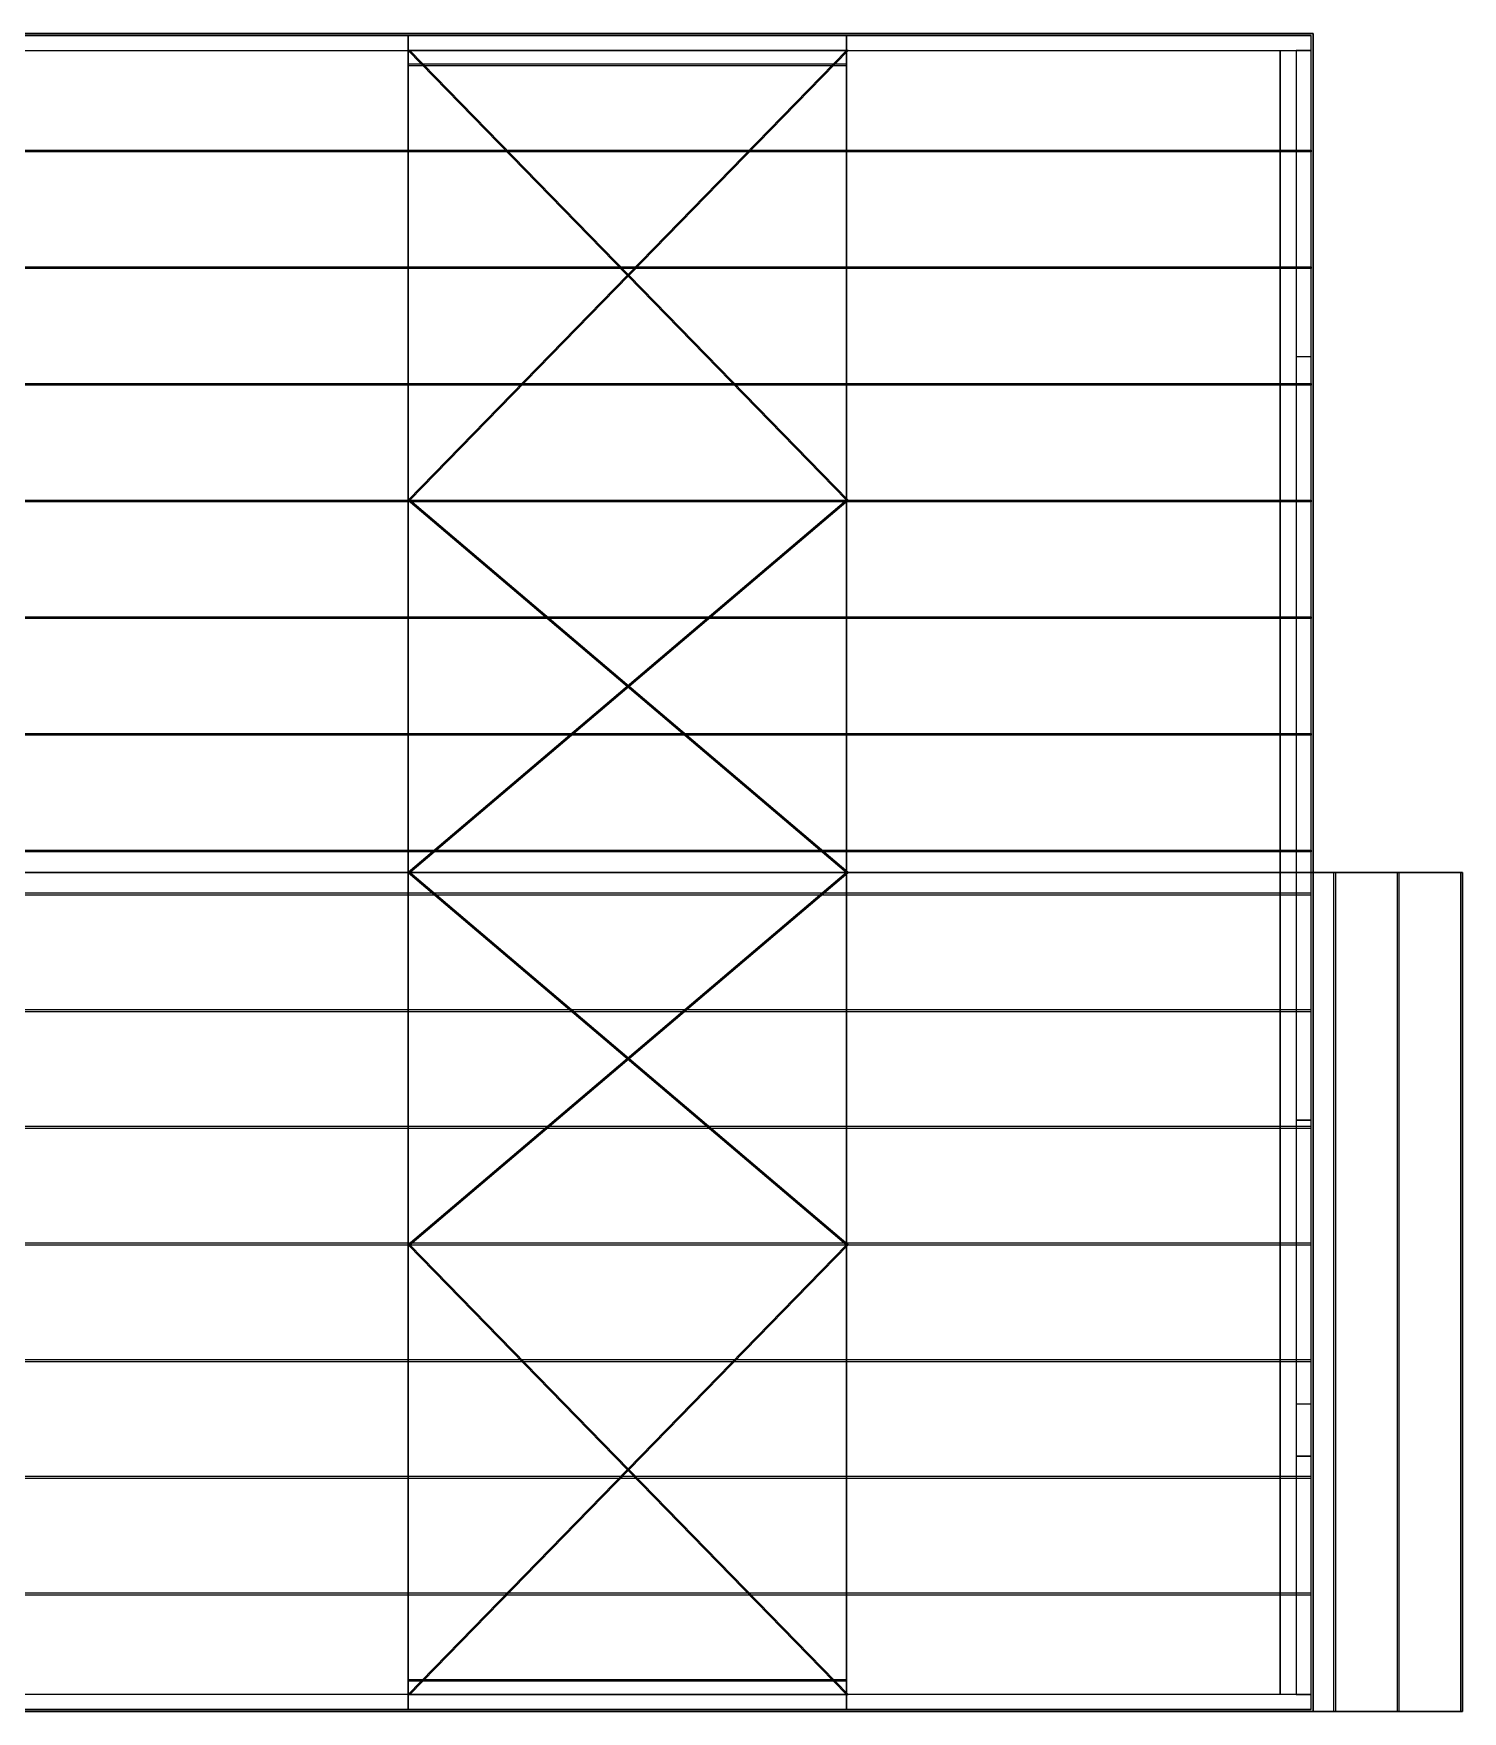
# Model space of a CAD drawing. Extents: x 0 to 38270, y 0 to 22470.
# Drawn here: x 19135 to 38270, y 0 to 22470 of the extents above; entities that cross this region are included whole.
import ezdxf

# ---------------------------------------------------------------- set-up
doc = ezdxf.new("R2010")
doc.units = 0
doc.linetypes.add('CONTIN', pattern=[0])
for name, color, linetype in [('Building_Struts', 7, 'CONTIN'), ('Default', 7, 'CONTIN'), ('Floor_surface', 3, 'CONTIN'), ('Frame_lines', 7, 'CONTIN'), ('Framed_openings', 6, 'CONTIN'), ('Roof_purlins', 4, 'CONTIN'), ('Roof_surface', 1, 'CONTIN'), ('Wall_Framing', 1, 'CONTIN'), ('Wall_girts', 5, 'CONTIN'), ('Wall_surfaces', 2, 'CONTIN'), ('Wind_bracing', 8, 'CONTIN')]:
    doc.layers.add(name, color=color, linetype=linetype)

# ---------------------------------------------------------------- blocks, each defined once
blk = doc.blocks.new('BUILD1')
at = {"layer": 'Building_Struts', "color": 4}
for points, invisible_edges in [([(1181.89, 875.787, 233.465), (950.787, 875.787, 233.465), (950.787, 883.661, 233.465)], 12), ([(1181.89, 875.787, 233.465), (950.787, 883.661, 233.465), (1181.89, 883.661, 233.465)], 5), ([(950.787, 8.858, 233.465), (1181.89, 8.858, 233.465), (1181.89, 0.984, 233.465)], 12), ([(950.787, 8.858, 233.465), (1181.89, 0.984, 233.465), (950.787, 0.984, 233.465)], 5)]:
    blk.add_3dface(points, dxfattribs=dict(at, invisible_edges=invisible_edges))
at = {"layer": 'Floor_surface', "color": 2}
for points, invisible_edges in [([(0, 0), (1427.953, 0), (1427.953, 884.646)], 12), ([(0, 0), (1427.953, 884.646), (0, 884.646)], 5)]:
    blk.add_3dface(points, dxfattribs=dict(at, invisible_edges=invisible_edges))
at = {"layer": 'Frame_lines', "color": 1}
for points, invisible_edges in [([(950.787, 859.843), (950.787, 875.591), (950.787, 875.591, 157.48)], 12), ([(950.787, 859.843), (950.787, 875.591, 157.48), (950.787, 848.031, 157.48)], 7), ([(950.787, 848.031, 157.48), (950.787, 875.591, 157.48), (950.787, 875.591, 313.78)], 13), ([(950.787, 848.031, 157.48), (950.787, 875.591, 313.78), (950.787, 848.031, 292.797)], 7), ([(950.787, 848.031, 292.797), (950.787, 875.591, 313.78), (950.787, 699.305, 331.416)], 13), ([(1181.89, 859.843), (1181.89, 875.591), (1181.89, 875.591, 157.48)], 12), ([(1181.89, 859.843), (1181.89, 875.591, 157.48), (1181.89, 848.031, 157.48)], 7), ([(1181.89, 848.031, 157.48), (1181.89, 875.591, 157.48), (1181.89, 875.591, 313.78)], 13), ([(1181.89, 848.031, 157.48), (1181.89, 875.591, 313.78), (1181.89, 848.031, 292.797)], 7), ([(1181.89, 848.031, 292.797), (1181.89, 875.591, 313.78), (1181.89, 699.305, 331.416)], 13), ([(1410.63, 859.843), (1410.63, 875.591), (1410.63, 875.591, 157.48)], 12), ([(1410.63, 859.843), (1410.63, 875.591, 157.48), (1410.63, 848.031, 157.48)], 7), ([(1410.63, 848.031, 157.48), (1410.63, 875.591, 157.48), (1410.63, 875.591, 313.78)], 13), ([(1410.63, 848.031, 157.48), (1410.63, 875.591, 313.78), (1410.63, 848.031, 300.71)], 7), ([(1410.63, 848.031, 300.71), (1410.63, 875.591, 313.78), (1410.63, 699.305, 331.416)], 13), ([(950.787, 848.031, 292.797), (950.787, 699.305, 331.416), (950.787, 698.325, 321.622)], 7), ([(1181.89, 848.031, 292.797), (1181.89, 699.305, 331.416), (1181.89, 698.325, 321.622)], 7), ([(1410.63, 848.031, 300.71), (1410.63, 699.305, 331.416), (1410.63, 698.129, 319.664)], 7), ([(950.787, 698.325, 321.622), (950.787, 699.305, 331.416), (950.787, 442.323, 358.031)], 13), ([(1181.89, 698.325, 321.622), (1181.89, 699.305, 331.416), (1181.89, 442.323, 358.031)], 13), ([(1410.63, 698.129, 319.664), (1410.63, 699.305, 331.416), (1410.63, 535.125, 347.841)], 13), ([(950.787, 698.325, 321.622), (950.787, 442.323, 358.031), (950.787, 442.323, 340.227)], 7), ([(1181.89, 698.325, 321.622), (1181.89, 442.323, 358.031), (1181.89, 442.323, 340.227)], 7), ([(1410.63, 698.129, 319.664), (1410.63, 535.125, 347.841), (1410.63, 533.949, 336.089)], 7), ([(1410.63, 533.949, 336.089), (1410.63, 535.125, 347.841), (1410.63, 442.323, 358.031)], 13), ([(1410.63, 533.949, 336.089), (1410.63, 442.323, 358.031), (1410.63, 442.323, 336.27)], 7), ([(950.787, 442.323, 340.227), (950.787, 442.323, 358.031), (950.787, 174.212, 331.208)], 13), ([(950.787, 442.323, 340.227), (950.787, 174.212, 331.208), (950.787, 175.192, 321.415)], 7), ([(1181.89, 442.323, 340.227), (1181.89, 442.323, 358.031), (1181.89, 174.212, 331.208)], 13), ([(1181.89, 442.323, 340.227), (1181.89, 174.212, 331.208), (1181.89, 175.192, 321.415)], 7), ([(1410.63, 442.323, 336.27), (1410.63, 442.323, 358.031), (1410.63, 340.469, 347.842)], 13), ([(1410.63, 442.323, 336.27), (1410.63, 340.469, 347.842), (1410.63, 341.645, 336.089)], 7), ([(1410.63, 341.645, 336.089), (1410.63, 340.469, 347.842), (1410.63, 176.289, 331.416)], 13), ([(1410.63, 341.645, 336.089), (1410.63, 176.289, 331.416), (1410.63, 177.464, 319.664)], 7), ([(1410.63, 177.464, 319.664), (1410.63, 176.289, 331.416), (1410.63, 9.055, 313.78)], 13), ([(1410.63, 177.464, 319.664), (1410.63, 9.055, 313.78), (1410.63, 36.614, 300.71)], 7), ([(950.787, 175.192, 321.415), (950.787, 174.212, 331.208), (950.787, 9.055, 313.78)], 13), ([(950.787, 175.192, 321.415), (950.787, 9.055, 313.78), (950.787, 36.614, 292.797)], 7), ([(1181.89, 175.192, 321.415), (1181.89, 174.212, 331.208), (1181.89, 9.055, 313.78)], 13), ([(1181.89, 175.192, 321.415), (1181.89, 9.055, 313.78), (1181.89, 36.614, 292.797)], 7), ([(950.787, 36.614, 292.797), (950.787, 9.055, 313.78), (950.787, 9.055, 149.606)], 13), ([(950.787, 36.614, 292.797), (950.787, 9.055, 149.606), (950.787, 36.614, 149.606)], 7), ([(950.787, 36.614, 149.606), (950.787, 9.055, 149.606), (950.787, 9.055)], 13), ([(950.787, 36.614, 149.606), (950.787, 9.055), (950.787, 24.803)], 5), ([(1181.89, 36.614, 292.797), (1181.89, 9.055, 313.78), (1181.89, 9.055, 149.606)], 13), ([(1181.89, 36.614, 292.797), (1181.89, 9.055, 149.606), (1181.89, 36.614, 149.606)], 7), ([(1181.89, 36.614, 149.606), (1181.89, 9.055, 149.606), (1181.89, 9.055)], 13), ([(1181.89, 36.614, 149.606), (1181.89, 9.055), (1181.89, 24.803)], 5), ([(1410.63, 36.614, 300.71), (1410.63, 9.055, 313.78), (1410.63, 9.055, 149.606)], 13), ([(1410.63, 36.614, 300.71), (1410.63, 9.055, 149.606), (1410.63, 36.614, 149.606)], 7), ([(1410.63, 36.614, 149.606), (1410.63, 9.055, 149.606), (1410.63, 9.055)], 13), ([(1410.63, 36.614, 149.606), (1410.63, 9.055), (1410.63, 24.803)], 5)]:
    blk.add_3dface(points, dxfattribs=dict(at, invisible_edges=invisible_edges))
at = {"layer": 'Framed_openings', "color": 1}
for points, invisible_edges in [([(1419.094, 134.567, 177.165), (1426.969, 134.567, 177.165), (1426.969, 311.732, 177.165)], 12), ([(1419.094, 134.567, 177.165), (1426.969, 311.732, 177.165), (1419.094, 311.732, 177.165)], 5), ([(1419.094, 311.732), (1426.969, 311.732), (1426.969, 311.732, 180.315)], 12), ([(1419.094, 311.732), (1426.969, 311.732, 180.315), (1419.094, 311.732, 180.315)], 5), ([(1419.094, 134.567), (1426.969, 134.567), (1426.969, 134.567, 180.315)], 12), ([(1419.094, 134.567), (1426.969, 134.567, 180.315), (1419.094, 134.567, 180.315)], 5)]:
    blk.add_3dface(points, dxfattribs=dict(at, invisible_edges=invisible_edges))
at = {"layer": 'Roof_purlins', "color": 4}
for points, invisible_edges in [([(705.512, 883.661, 313.878), (705.512, 883.661, 321.752), (950.787, 883.661, 321.752)], 12), ([(705.512, 883.661, 313.878), (950.787, 883.661, 321.752), (950.787, 883.661, 313.878)], 5), ([(950.787, 883.661, 313.878), (950.787, 883.661, 321.752), (1181.89, 883.661, 321.752)], 12), ([(950.787, 883.661, 313.878), (1181.89, 883.661, 321.752), (1181.89, 883.661, 313.878)], 5), ([(1181.89, 883.661, 313.878), (1181.89, 883.661, 321.752), (1426.969, 883.661, 321.752)], 12), ([(1181.89, 883.661, 313.878), (1426.969, 883.661, 321.752), (1426.969, 883.661, 313.878)], 5), ([(705.512, 822.354, 319.972), (705.512, 823.138, 327.807), (950.787, 823.138, 327.807)], 12), ([(705.512, 822.354, 319.972), (950.787, 823.138, 327.807), (950.787, 822.354, 319.972)], 5), ([(950.787, 822.354, 319.972), (950.787, 823.138, 327.807), (1181.89, 823.138, 327.807)], 12), ([(950.787, 822.354, 319.972), (1181.89, 823.138, 327.807), (1181.89, 822.354, 319.972)], 5), ([(1181.89, 822.354, 319.972), (1181.89, 823.138, 327.807), (1426.969, 823.138, 327.807)], 12), ([(1181.89, 822.354, 319.972), (1426.969, 823.138, 327.807), (1426.969, 822.354, 319.972)], 5), ([(705.512, 760.842, 326.126), (705.512, 761.626, 333.961), (950.787, 761.626, 333.961)], 12), ([(705.512, 760.842, 326.126), (950.787, 761.626, 333.961), (950.787, 760.842, 326.126)], 5), ([(950.787, 760.842, 326.126), (950.787, 761.626, 333.961), (1181.89, 761.626, 333.961)], 12), ([(950.787, 760.842, 326.126), (1181.89, 761.626, 333.961), (1181.89, 760.842, 326.126)], 5), ([(1181.89, 760.842, 326.126), (1181.89, 761.626, 333.961), (1426.969, 761.626, 333.961)], 12), ([(1181.89, 760.842, 326.126), (1426.969, 761.626, 333.961), (1426.969, 760.842, 326.126)], 5), ([(705.512, 699.334, 332.28), (705.512, 700.118, 340.115), (950.787, 700.118, 340.115)], 12), ([(705.512, 699.334, 332.28), (950.787, 700.118, 340.115), (950.787, 699.334, 332.28)], 5), ([(950.787, 699.334, 332.28), (950.787, 700.118, 340.115), (1181.89, 700.118, 340.115)], 12), ([(950.787, 699.334, 332.28), (1181.89, 700.118, 340.115), (1181.89, 699.334, 332.28)], 5), ([(1181.89, 699.334, 332.28), (1181.89, 700.118, 340.115), (1426.969, 700.118, 340.115)], 12), ([(1181.89, 699.334, 332.28), (1426.969, 700.118, 340.115), (1426.969, 699.334, 332.28)], 5), ([(705.512, 637.822, 338.434), (705.512, 638.606, 346.268), (950.787, 638.606, 346.268)], 12), ([(705.512, 637.822, 338.434), (950.787, 638.606, 346.268), (950.787, 637.822, 338.434)], 5), ([(950.787, 637.822, 338.434), (950.787, 638.606, 346.268), (1181.89, 638.606, 346.268)], 12), ([(950.787, 637.822, 338.434), (1181.89, 638.606, 346.268), (1181.89, 637.822, 338.434)], 5), ([(1181.89, 637.822, 338.434), (1181.89, 638.606, 346.268), (1426.969, 638.606, 346.268)], 12), ([(1181.89, 637.822, 338.434), (1426.969, 638.606, 346.268), (1426.969, 637.822, 338.434)], 5), ([(705.512, 576.314, 344.587), (705.512, 577.098, 352.422), (950.787, 577.098, 352.422)], 12), ([(705.512, 576.314, 344.587), (950.787, 577.098, 352.422), (950.787, 576.314, 344.587)], 5), ([(950.787, 576.314, 344.587), (950.787, 577.098, 352.422), (1181.89, 577.098, 352.422)], 12), ([(950.787, 576.314, 344.587), (1181.89, 577.098, 352.422), (1181.89, 576.314, 344.587)], 5), ([(1181.89, 576.314, 344.587), (1181.89, 577.098, 352.422), (1426.969, 577.098, 352.422)], 12), ([(1181.89, 576.314, 344.587), (1426.969, 577.098, 352.422), (1426.969, 576.314, 344.587)], 5), ([(705.512, 514.803, 350.741), (705.512, 515.586, 358.576), (950.787, 515.586, 358.576)], 12), ([(705.512, 514.803, 350.741), (950.787, 515.586, 358.576), (950.787, 514.803, 350.741)], 5), ([(950.787, 514.803, 350.741), (950.787, 515.586, 358.576), (1181.89, 515.586, 358.576)], 12), ([(950.787, 514.803, 350.741), (1181.89, 515.586, 358.576), (1181.89, 514.803, 350.741)], 5), ([(1181.89, 514.803, 350.741), (1181.89, 515.586, 358.576), (1426.969, 515.586, 358.576)], 12), ([(1181.89, 514.803, 350.741), (1426.969, 515.586, 358.576), (1426.969, 514.803, 350.741)], 5), ([(705.512, 453.295, 356.895), (705.512, 454.079, 364.729), (950.787, 454.079, 364.729)], 12), ([(705.512, 453.295, 356.895), (950.787, 454.079, 364.729), (950.787, 453.295, 356.895)], 5), ([(950.787, 453.295, 356.895), (950.787, 454.079, 364.729), (1181.89, 454.079, 364.729)], 12), ([(950.787, 453.295, 356.895), (1181.89, 454.079, 364.729), (1181.89, 453.295, 356.895)], 5), ([(1181.89, 453.295, 356.895), (1181.89, 454.079, 364.729), (1426.969, 454.079, 364.729)], 12), ([(1181.89, 453.295, 356.895), (1426.969, 454.079, 364.729), (1426.969, 453.295, 356.895)], 5), ([(1439.705, 0, 222.234), (1438.922, 0, 214.399), (1438.922, 442.323, 214.399)], 12), ([(1439.705, 0, 222.234), (1438.922, 442.323, 214.399), (1439.705, 442.323, 222.234)], 5), ([(1473.199, 0, 218.885), (1472.416, 0, 211.05), (1472.416, 442.323, 211.05)], 12), ([(1473.199, 0, 218.885), (1472.416, 442.323, 211.05), (1473.199, 442.323, 218.885)], 5), ([(1506.693, 0, 215.535), (1505.909, 0, 207.7), (1505.909, 442.323, 207.7)], 12), ([(1506.693, 0, 215.535), (1505.909, 442.323, 207.7), (1506.693, 442.323, 215.535)], 5), ([(705.512, 431.354, 356.895), (705.512, 430.57, 364.73), (950.787, 430.57, 364.73)], 12), ([(705.512, 431.354, 356.895), (950.787, 430.57, 364.73), (950.787, 431.354, 356.895)], 5), ([(950.787, 431.354, 356.895), (950.787, 430.57, 364.73), (1181.89, 430.57, 364.73)], 12), ([(950.787, 431.354, 356.895), (1181.89, 430.57, 364.73), (1181.89, 431.354, 356.895)], 5), ([(1181.89, 431.354, 356.895), (1181.89, 430.57, 364.73), (1426.969, 430.57, 364.73)], 12), ([(1181.89, 431.354, 356.895), (1426.969, 430.57, 364.73), (1426.969, 431.354, 356.895)], 5), ([(705.512, 369.846, 350.741), (705.512, 369.063, 358.576), (950.787, 369.063, 358.576)], 12), ([(705.512, 369.846, 350.741), (950.787, 369.063, 358.576), (950.787, 369.846, 350.741)], 5), ([(950.787, 369.846, 350.741), (950.787, 369.063, 358.576), (1181.89, 369.063, 358.576)], 12), ([(950.787, 369.846, 350.741), (1181.89, 369.063, 358.576), (1181.89, 369.846, 350.741)], 5), ([(1181.89, 369.846, 350.741), (1181.89, 369.063, 358.576), (1426.969, 369.063, 358.576)], 12), ([(1181.89, 369.846, 350.741), (1426.969, 369.063, 358.576), (1426.969, 369.846, 350.741)], 5), ([(705.512, 308.335, 344.587), (705.512, 307.551, 352.422), (950.787, 307.551, 352.422)], 12), ([(705.512, 308.335, 344.587), (950.787, 307.551, 352.422), (950.787, 308.335, 344.587)], 5), ([(950.787, 308.335, 344.587), (950.787, 307.551, 352.422), (1181.89, 307.551, 352.422)], 12), ([(950.787, 308.335, 344.587), (1181.89, 307.551, 352.422), (1181.89, 308.335, 344.587)], 5), ([(1181.89, 308.335, 344.587), (1181.89, 307.551, 352.422), (1426.969, 307.551, 352.422)], 12), ([(1181.89, 308.335, 344.587), (1426.969, 307.551, 352.422), (1426.969, 308.335, 344.587)], 5), ([(705.512, 246.827, 338.434), (705.512, 246.043, 346.269), (950.787, 246.043, 346.269)], 12), ([(705.512, 246.827, 338.434), (950.787, 246.043, 346.269), (950.787, 246.827, 338.434)], 5), ([(950.787, 246.827, 338.434), (950.787, 246.043, 346.269), (1181.89, 246.043, 346.269)], 12), ([(950.787, 246.827, 338.434), (1181.89, 246.043, 346.269), (1181.89, 246.827, 338.434)], 5), ([(1181.89, 246.827, 338.434), (1181.89, 246.043, 346.269), (1426.969, 246.043, 346.269)], 12), ([(1181.89, 246.827, 338.434), (1426.969, 246.043, 346.269), (1426.969, 246.827, 338.434)], 5), ([(705.512, 185.315, 332.28), (705.512, 184.531, 340.115), (950.787, 184.531, 340.115)], 12), ([(705.512, 185.315, 332.28), (950.787, 184.531, 340.115), (950.787, 185.315, 332.28)], 5), ([(950.787, 185.315, 332.28), (950.787, 184.531, 340.115), (1181.89, 184.531, 340.115)], 12), ([(950.787, 185.315, 332.28), (1181.89, 184.531, 340.115), (1181.89, 185.315, 332.28)], 5), ([(1181.89, 185.315, 332.28), (1181.89, 184.531, 340.115), (1426.969, 184.531, 340.115)], 12), ([(1181.89, 185.315, 332.28), (1426.969, 184.531, 340.115), (1426.969, 185.315, 332.28)], 5), ([(705.512, 123.807, 326.126), (705.512, 123.023, 333.961), (950.787, 123.023, 333.961)], 12), ([(705.512, 123.807, 326.126), (950.787, 123.023, 333.961), (950.787, 123.807, 326.126)], 5), ([(950.787, 123.807, 326.126), (950.787, 123.023, 333.961), (1181.89, 123.023, 333.961)], 12), ([(950.787, 123.807, 326.126), (1181.89, 123.023, 333.961), (1181.89, 123.807, 326.126)], 5), ([(1181.89, 123.807, 326.126), (1181.89, 123.023, 333.961), (1426.969, 123.023, 333.961)], 12), ([(1181.89, 123.807, 326.126), (1426.969, 123.023, 333.961), (1426.969, 123.807, 326.126)], 5), ([(705.512, 62.295, 319.973), (705.512, 61.511, 327.807), (950.787, 61.511, 327.807)], 12), ([(705.512, 62.295, 319.973), (950.787, 61.511, 327.807), (950.787, 62.295, 319.973)], 5), ([(950.787, 62.295, 319.973), (950.787, 61.511, 327.807), (1181.89, 61.511, 327.807)], 12), ([(950.787, 62.295, 319.973), (1181.89, 61.511, 327.807), (1181.89, 62.295, 319.973)], 5), ([(1181.89, 62.295, 319.973), (1181.89, 61.511, 327.807), (1426.969, 61.511, 327.807)], 12), ([(1181.89, 62.295, 319.973), (1426.969, 61.511, 327.807), (1426.969, 62.295, 319.973)], 5), ([(705.512, 0.984, 313.878), (705.512, 0.984, 321.752), (950.787, 0.984, 321.752)], 12), ([(705.512, 0.984, 313.878), (950.787, 0.984, 321.752), (950.787, 0.984, 313.878)], 5), ([(950.787, 0.984, 313.878), (950.787, 0.984, 321.752), (1181.89, 0.984, 321.752)], 12), ([(950.787, 0.984, 313.878), (1181.89, 0.984, 321.752), (1181.89, 0.984, 313.878)], 5), ([(1181.89, 0.984, 313.878), (1181.89, 0.984, 321.752), (1426.969, 0.984, 321.752)], 12), ([(1181.89, 0.984, 313.878), (1426.969, 0.984, 321.752), (1426.969, 0.984, 313.878)], 5)]:
    blk.add_3dface(points, dxfattribs=dict(at, invisible_edges=invisible_edges))
at = {"layer": 'Roof_surface', "color": 7}
for points, invisible_edges in [([(0, 884.646, 321.654), (0, 442.323, 365.906), (1427.953, 442.323, 365.906)], 12), ([(0, 884.646, 321.654), (1427.953, 442.323, 365.906), (1427.953, 884.646, 321.654)], 5), ([(0, 442.323, 365.906), (0, 0, 321.654), (1427.953, 0, 321.654)], 12), ([(0, 442.323, 365.906), (1427.953, 0, 321.654), (1427.953, 442.323, 365.906)], 5)]:
    blk.add_3dface(points, dxfattribs=dict(at, invisible_edges=invisible_edges))
at = {"layer": 'Roof_surface', "color": 3}
for points, invisible_edges in [([(1427.953, 0, 224.409), (1506.693, 0, 216.535), (1506.693, 442.323, 216.535)], 12), ([(1427.953, 0, 224.409), (1506.693, 442.323, 216.535), (1427.953, 442.323, 224.409)], 5)]:
    blk.add_3dface(points, dxfattribs=dict(at, invisible_edges=invisible_edges))
at = {"layer": 'Wall_Framing', "color": 1}
for points, invisible_edges in [([(1402.953, 442.323), (1410.827, 442.323), (1410.827, 442.323, 349.173)], 12), ([(1402.953, 442.323), (1410.827, 442.323, 349.173), (1402.953, 442.323, 349.173)], 5), ([(1419.079, 442.323, 215.535), (1419.079, 442.323, 199.929), (1506.693, 442.323, 199.929)], 12), ([(1419.079, 442.323, 215.535), (1506.693, 442.323, 199.929), (1506.693, 442.323, 207.661)], 5), ([(1419.079, 0, 215.535), (1419.079, 0, 199.929), (1506.693, 0, 199.929)], 12), ([(1419.079, 0, 215.535), (1506.693, 0, 199.929), (1506.693, 0, 207.661)], 5)]:
    blk.add_3dface(points, dxfattribs=dict(at, invisible_edges=invisible_edges))
at = {"layer": 'Wall_girts', "color": 5}
for points, invisible_edges in [([(950.787, 875.787, 101.575), (950.787, 883.661, 101.575), (705.512, 883.661, 101.575)], 12), ([(950.787, 875.787, 101.575), (705.512, 883.661, 101.575), (705.512, 875.787, 101.575)], 5), ([(950.787, 875.787, 160.63), (950.787, 883.661, 160.63), (705.512, 883.661, 160.63)], 12), ([(950.787, 875.787, 160.63), (705.512, 883.661, 160.63), (705.512, 875.787, 160.63)], 5), ([(950.787, 875.787, 219.685), (950.787, 883.661, 219.685), (705.512, 883.661, 219.685)], 12), ([(950.787, 875.787, 219.685), (705.512, 883.661, 219.685), (705.512, 875.787, 219.685)], 5), ([(950.787, 875.787, 278.74), (950.787, 883.661, 278.74), (705.512, 883.661, 278.74)], 12), ([(950.787, 875.787, 278.74), (705.512, 883.661, 278.74), (705.512, 875.787, 278.74)], 5), ([(1181.89, 875.787, 101.575), (1181.89, 883.661, 101.575), (950.787, 883.661, 101.575)], 12), ([(1181.89, 875.787, 101.575), (950.787, 883.661, 101.575), (950.787, 875.787, 101.575)], 5), ([(1181.89, 875.787, 160.63), (1181.89, 883.661, 160.63), (950.787, 883.661, 160.63)], 12), ([(1181.89, 875.787, 160.63), (950.787, 883.661, 160.63), (950.787, 875.787, 160.63)], 5), ([(1181.89, 875.787, 219.685), (1181.89, 883.661, 219.685), (950.787, 883.661, 219.685)], 12), ([(1181.89, 875.787, 219.685), (950.787, 883.661, 219.685), (950.787, 875.787, 219.685)], 5), ([(1181.89, 875.787, 278.74), (1181.89, 883.661, 278.74), (950.787, 883.661, 278.74)], 12), ([(1181.89, 875.787, 278.74), (950.787, 883.661, 278.74), (950.787, 875.787, 278.74)], 5), ([(1426.969, 875.787, 101.575), (1426.969, 883.661, 101.575), (1181.89, 883.661, 101.575)], 12), ([(1426.969, 875.787, 101.575), (1181.89, 883.661, 101.575), (1181.89, 875.787, 101.575)], 5), ([(1426.969, 875.787, 160.63), (1426.969, 883.661, 160.63), (1181.89, 883.661, 160.63)], 12), ([(1426.969, 875.787, 160.63), (1181.89, 883.661, 160.63), (1181.89, 875.787, 160.63)], 5), ([(1426.969, 875.787, 219.685), (1426.969, 883.661, 219.685), (1181.89, 883.661, 219.685)], 12), ([(1426.969, 875.787, 219.685), (1181.89, 883.661, 219.685), (1181.89, 875.787, 219.685)], 5), ([(1426.969, 875.787, 278.74), (1426.969, 883.661, 278.74), (1181.89, 883.661, 278.74)], 12), ([(1426.969, 875.787, 278.74), (1181.89, 883.661, 278.74), (1181.89, 875.787, 278.74)], 5), ([(1419.094, 442.323, 101.575), (1426.969, 442.323, 101.575), (1426.969, 875.787, 101.575)], 12), ([(1419.094, 442.323, 101.575), (1426.969, 875.787, 101.575), (1419.094, 875.787, 101.575)], 5), ([(1419.094, 442.323, 140.945), (1426.969, 442.323, 140.945), (1426.969, 875.787, 140.945)], 12), ([(1419.094, 442.323, 140.945), (1426.969, 875.787, 140.945), (1419.094, 875.787, 140.945)], 5), ([(1419.094, 442.323, 180.315), (1426.969, 442.323, 180.315), (1426.969, 875.787, 180.315)], 12), ([(1419.094, 442.323, 180.315), (1426.969, 875.787, 180.315), (1419.094, 875.787, 180.315)], 5), ([(1419.094, 442.323, 227.559), (1426.969, 442.323, 227.559), (1426.969, 875.787, 227.559)], 12), ([(1419.094, 442.323, 227.559), (1426.969, 875.787, 227.559), (1419.094, 875.787, 227.559)], 5), ([(1419.094, 442.323, 259.055), (1426.969, 442.323, 259.055), (1426.969, 875.787, 259.055)], 12), ([(1419.094, 442.323, 259.055), (1426.969, 875.787, 259.055), (1419.094, 875.787, 259.055)], 5), ([(1419.094, 442.323, 298.425), (1426.969, 442.323, 298.425), (1426.969, 875.787, 298.425)], 12), ([(1419.094, 442.323, 298.425), (1426.969, 875.787, 298.425), (1419.094, 875.787, 298.425)], 5), ([(1419.094, 442.323, 329.921), (1426.969, 442.323, 329.921), (1426.969, 714.245, 329.921)], 12), ([(1419.094, 442.323, 329.921), (1426.969, 714.245, 329.921), (1419.094, 714.245, 329.921)], 5), ([(1419.094, 8.858, 180.315), (1426.969, 8.858, 180.315), (1426.969, 442.323, 180.315)], 12), ([(1419.094, 8.858, 180.315), (1426.969, 442.323, 180.315), (1419.094, 442.323, 180.315)], 5), ([(1419.094, 8.858, 227.559), (1426.969, 8.858, 227.559), (1426.969, 442.323, 227.559)], 12), ([(1419.094, 8.858, 227.559), (1426.969, 442.323, 227.559), (1419.094, 442.323, 227.559)], 5), ([(1419.094, 8.858, 259.055), (1426.969, 8.858, 259.055), (1426.969, 442.323, 259.055)], 12), ([(1419.094, 8.858, 259.055), (1426.969, 442.323, 259.055), (1419.094, 442.323, 259.055)], 5), ([(1419.094, 8.858, 298.425), (1426.969, 8.858, 298.425), (1426.969, 442.323, 298.425)], 12), ([(1419.094, 8.858, 298.425), (1426.969, 442.323, 298.425), (1419.094, 442.323, 298.425)], 5), ([(1419.094, 162.113, 329.921), (1426.969, 162.113, 329.921), (1426.969, 442.323, 329.921)], 12), ([(1419.094, 162.113, 329.921), (1426.969, 442.323, 329.921), (1419.094, 442.323, 329.921)], 5), ([(1419.094, 311.732, 101.575), (1426.969, 311.732, 101.575), (1426.969, 442.323, 101.575)], 12), ([(1419.094, 311.732, 101.575), (1426.969, 442.323, 101.575), (1419.094, 442.323, 101.575)], 5), ([(1419.094, 311.732, 140.945), (1426.969, 311.732, 140.945), (1426.969, 442.323, 140.945)], 12), ([(1419.094, 311.732, 140.945), (1426.969, 442.323, 140.945), (1419.094, 442.323, 140.945)], 5), ([(1419.094, 8.858, 101.575), (1426.969, 8.858, 101.575), (1426.969, 134.567, 101.575)], 12), ([(1419.094, 8.858, 101.575), (1426.969, 134.567, 101.575), (1419.094, 134.567, 101.575)], 5), ([(1419.094, 8.858, 140.945), (1426.969, 8.858, 140.945), (1426.969, 134.567, 140.945)], 12), ([(1419.094, 8.858, 140.945), (1426.969, 134.567, 140.945), (1419.094, 134.567, 140.945)], 5), ([(705.512, 8.858, 101.575), (705.512, 0.984, 101.575), (950.787, 0.984, 101.575)], 12), ([(705.512, 8.858, 101.575), (950.787, 0.984, 101.575), (950.787, 8.858, 101.575)], 5), ([(705.512, 8.858, 160.63), (705.512, 0.984, 160.63), (950.787, 0.984, 160.63)], 12), ([(705.512, 8.858, 160.63), (950.787, 0.984, 160.63), (950.787, 8.858, 160.63)], 5), ([(705.512, 8.858, 219.685), (705.512, 0.984, 219.685), (950.787, 0.984, 219.685)], 12), ([(705.512, 8.858, 219.685), (950.787, 0.984, 219.685), (950.787, 8.858, 219.685)], 5), ([(705.512, 8.858, 278.74), (705.512, 0.984, 278.74), (950.787, 0.984, 278.74)], 12), ([(705.512, 8.858, 278.74), (950.787, 0.984, 278.74), (950.787, 8.858, 278.74)], 5), ([(950.787, 8.858, 101.575), (950.787, 0.984, 101.575), (1181.89, 0.984, 101.575)], 12), ([(950.787, 8.858, 101.575), (1181.89, 0.984, 101.575), (1181.89, 8.858, 101.575)], 5), ([(950.787, 8.858, 160.63), (950.787, 0.984, 160.63), (1181.89, 0.984, 160.63)], 12), ([(950.787, 8.858, 160.63), (1181.89, 0.984, 160.63), (1181.89, 8.858, 160.63)], 5), ([(950.787, 8.858, 219.685), (950.787, 0.984, 219.685), (1181.89, 0.984, 219.685)], 12), ([(950.787, 8.858, 219.685), (1181.89, 0.984, 219.685), (1181.89, 8.858, 219.685)], 5), ([(950.787, 8.858, 278.74), (950.787, 0.984, 278.74), (1181.89, 0.984, 278.74)], 12), ([(950.787, 8.858, 278.74), (1181.89, 0.984, 278.74), (1181.89, 8.858, 278.74)], 5), ([(1181.89, 8.858, 101.575), (1181.89, 0.984, 101.575), (1426.969, 0.984, 101.575)], 12), ([(1181.89, 8.858, 101.575), (1426.969, 0.984, 101.575), (1426.969, 8.858, 101.575)], 5), ([(1181.89, 8.858, 160.63), (1181.89, 0.984, 160.63), (1426.969, 0.984, 160.63)], 12), ([(1181.89, 8.858, 160.63), (1426.969, 0.984, 160.63), (1426.969, 8.858, 160.63)], 5), ([(1181.89, 8.858, 219.685), (1181.89, 0.984, 219.685), (1426.969, 0.984, 219.685)], 12), ([(1181.89, 8.858, 219.685), (1426.969, 0.984, 219.685), (1426.969, 8.858, 219.685)], 5), ([(1181.89, 8.858, 278.74), (1181.89, 0.984, 278.74), (1426.969, 0.984, 278.74)], 12), ([(1181.89, 8.858, 278.74), (1426.969, 0.984, 278.74), (1426.969, 8.858, 278.74)], 5)]:
    blk.add_3dface(points, dxfattribs=dict(at, invisible_edges=invisible_edges))
at = {"layer": 'Wall_surfaces', "color": 7}
for points, invisible_edges in [([(950.787, 884.646, 98.425), (950.787, 884.646, 321.654), (705.512, 884.646, 321.654)], 13), ([(950.787, 884.646, 98.425), (705.512, 884.646, 321.654), (705.512, 884.646, 98.425)], 15), ([(950.787, 884.646, 98.425), (705.512, 884.646, 98.425), (950.787, 884.646, 98.425)], 5), ([(950.787, 884.646, 98.425), (705.512, 884.646, 98.425), (950.787, 884.646, 98.425)], 13), ([(950.787, 884.646), (705.512, 884.646), (950.787, 884.646)], 15), ([(950.787, 884.646, 98.425), (950.787, 884.646, 321.654), (950.787, 884.646, 98.425)], 7), ([(1181.89, 884.646, 98.425), (1181.89, 884.646, 321.654), (950.787, 884.646, 321.654)], 13), ([(1181.89, 884.646, 98.425), (950.787, 884.646, 321.654), (950.787, 884.646, 98.425)], 15), ([(1181.89, 884.646, 98.425), (950.787, 884.646, 98.425), (1181.89, 884.646, 98.425)], 5), ([(950.787, 884.646), (950.787, 884.646, 98.425), (950.787, 884.646)], 15), ([(1181.89, 884.646, 98.425), (950.787, 884.646, 98.425), (1181.89, 884.646, 98.425)], 13), ([(1181.89, 884.646), (950.787, 884.646), (1181.89, 884.646)], 15), ([(950.787, 884.646, 98.425), (950.787, 884.646, 321.654), (950.787, 884.646, 98.425)], 7), ([(950.787, 884.646), (950.787, 884.646, 98.425), (950.787, 884.646)], 15), ([(1181.89, 884.646, 98.425), (1181.89, 884.646, 321.654), (1181.89, 884.646, 98.425)], 7), ([(1427.953, 884.646, 98.425), (1427.953, 884.646, 321.654), (1181.89, 884.646, 321.654)], 12), ([(1427.953, 884.646, 98.425), (1181.89, 884.646, 321.654), (1181.89, 884.646, 98.425)], 15), ([(1427.953, 884.646, 98.425), (1181.89, 884.646, 98.425), (1427.953, 884.646, 98.425)], 5), ([(1181.89, 884.646), (1181.89, 884.646, 98.425), (1181.89, 884.646)], 15), ([(1427.953, 884.646, 98.425), (1181.89, 884.646, 98.425), (1427.953, 884.646, 98.425)], 13), ([(1427.953, 884.646), (1181.89, 884.646), (1427.953, 884.646)], 15), ([(1181.89, 884.646, 98.425), (1181.89, 884.646, 321.654), (1181.89, 884.646, 98.425)], 7), ([(1181.89, 884.646), (1181.89, 884.646, 98.425), (1181.89, 884.646)], 15), ([(1427.953, 884.646, 321.654), (1427.953, 884.646, 321.654), (1427.953, 442.323, 365.906)], 12), ([(1427.953, 884.646, 321.654), (1427.953, 442.323, 365.906), (1427.953, 442.323, 321.654)], 15), ([(1427.953, 884.646, 98.425), (1427.953, 884.646, 321.654), (1427.953, 884.646, 98.425)], 13), ([(1427.953, 442.323, 98.425), (1427.953, 442.323, 321.654), (1427.953, 884.646, 321.654)], 15), ([(1427.953, 442.323, 98.425), (1427.953, 884.646, 321.654), (1427.953, 884.646, 98.425)], 13), ([(1427.953, 442.323, 98.425), (1427.953, 884.646, 98.425), (1427.953, 442.323, 98.425)], 5), ([(1427.953, 884.646), (1427.953, 884.646, 98.425), (1427.953, 884.646)], 15), ([(1427.953, 442.323, 98.425), (1427.953, 884.646, 98.425), (1427.953, 442.323, 98.425)], 13), ([(1427.953, 442.323), (1427.953, 884.646), (1427.953, 442.323)], 15), ([(1427.953, 884.646, 98.425), (1427.953, 884.646, 321.654), (1427.953, 884.646, 98.425)], 14), ([(1427.953, 884.646), (1427.953, 884.646, 98.425), (1427.953, 884.646)], 15), ([(1427.953, 442.323, 321.654), (1427.953, 442.323, 365.906), (1427.953, 0, 321.654)], 13), ([(1427.953, 442.323, 321.654), (1427.953, 0, 321.654), (1427.953, 0, 321.654)], 13), ([(1427.953, 442.323, 98.425), (1427.953, 442.323, 321.654), (1427.953, 442.323, 98.425)], 15), ([(1427.953, 311.732, 98.425), (1427.953, 311.732, 321.654), (1427.953, 442.323, 321.654)], 15), ([(1427.953, 311.732, 98.425), (1427.953, 442.323, 321.654), (1427.953, 442.323, 98.425)], 15), ([(1427.953, 311.732, 98.425), (1427.953, 442.323, 98.425), (1427.953, 311.732, 98.425)], 5), ([(1427.953, 442.323), (1427.953, 442.323, 98.425), (1427.953, 442.323)], 15), ([(1427.953, 442.323, 98.425), (1427.953, 442.323, 365.906), (1427.953, 442.323, 98.425)], 7), ([(1427.953, 442.323, 98.425), (1427.953, 442.323, 365.906), (1427.953, 442.323, 98.425)], 7), ([(1427.953, 442.323, 98.425), (1427.953, 442.323, 365.906), (1427.953, 442.323, 98.425)], 7), ([(1427.953, 442.323), (1427.953, 442.323, 98.425), (1427.953, 442.323)], 15), ([(1427.953, 442.323), (1427.953, 442.323, 98.425), (1427.953, 442.323)], 15), ([(1427.953, 442.323, 98.425), (1427.953, 442.323, 321.654), (1427.953, 442.323, 98.425)], 15), ([(1427.953, 442.323), (1427.953, 442.323, 98.425), (1427.953, 442.323)], 15), ([(1427.953, 311.732, 98.425), (1427.953, 311.732, 177.165), (1427.953, 311.732, 321.654)], 14), ([(1427.953, 134.567, 177.165), (1427.953, 134.567, 321.654), (1427.953, 311.732, 321.654)], 15), ([(1427.953, 134.567, 177.165), (1427.953, 311.732, 321.654), (1427.953, 311.732, 177.165)], 15), ([(1427.953, 134.567, 177.165), (1427.953, 311.732, 177.165), (1427.953, 134.567, 177.165)], 5), ([(1427.953, 0, 98.425), (1427.953, 0, 321.654), (1427.953, 134.567, 321.654)], 14), ([(1427.953, 0, 98.425), (1427.953, 134.567, 321.654), (1427.953, 134.567, 177.165)], 15), ([(1427.953, 0, 98.425), (1427.953, 134.567, 177.165), (1427.953, 134.567, 98.425)], 13), ([(1427.953, 0, 98.425), (1427.953, 134.567, 98.425), (1427.953, 0, 98.425)], 13), ([(705.512, 0, 98.425), (705.512, 0, 321.654), (950.787, 0, 321.654)], 13), ([(705.512, 0, 98.425), (950.787, 0, 321.654), (950.787, 0, 98.425)], 15), ([(705.512, 0, 98.425), (950.787, 0, 98.425), (705.512, 0, 98.425)], 5), ([(705.512, 0, 98.425), (950.787, 0, 98.425), (705.512, 0, 98.425)], 13), ([(705.512, 0), (950.787, 0), (705.512, 0)], 15), ([(950.787, 0, 98.425), (950.787, 0, 321.654), (950.787, 0, 98.425)], 7), ([(950.787, 0), (950.787, 0, 98.425), (950.787, 0)], 15), ([(950.787, 0, 98.425), (950.787, 0, 321.654), (950.787, 0, 98.425)], 7), ([(950.787, 0, 98.425), (950.787, 0, 321.654), (1181.89, 0, 321.654)], 13), ([(950.787, 0, 98.425), (1181.89, 0, 321.654), (1181.89, 0, 98.425)], 15), ([(950.787, 0, 98.425), (1181.89, 0, 98.425), (950.787, 0, 98.425)], 5), ([(950.787, 0), (950.787, 0, 98.425), (950.787, 0)], 15), ([(950.787, 0, 98.425), (1181.89, 0, 98.425), (950.787, 0, 98.425)], 13), ([(950.787, 0), (1181.89, 0), (950.787, 0)], 15), ([(1181.89, 0, 98.425), (1181.89, 0, 321.654), (1181.89, 0, 98.425)], 7), ([(1181.89, 0), (1181.89, 0, 98.425), (1181.89, 0)], 15), ([(1181.89, 0, 98.425), (1181.89, 0, 321.654), (1181.89, 0, 98.425)], 7), ([(1181.89, 0, 98.425), (1181.89, 0, 321.654), (1427.953, 0, 321.654)], 13), ([(1181.89, 0, 98.425), (1427.953, 0, 321.654), (1427.953, 0, 98.425)], 13), ([(1181.89, 0, 98.425), (1427.953, 0, 98.425), (1181.89, 0, 98.425)], 5), ([(1181.89, 0), (1181.89, 0, 98.425), (1181.89, 0)], 15), ([(1181.89, 0, 98.425), (1427.953, 0, 98.425), (1181.89, 0, 98.425)], 13), ([(1181.89, 0), (1427.953, 0), (1181.89, 0)], 15), ([(1427.953, 0, 98.425), (1427.953, 0, 321.654), (1427.953, 0, 98.425)], 5), ([(1427.953, 0), (1427.953, 0, 98.425), (1427.953, 0)], 15), ([(1427.953, 0, 98.425), (1427.953, 0, 321.654), (1427.953, 0, 98.425)], 14), ([(1427.953, 0), (1427.953, 0, 98.425), (1427.953, 0)], 15)]:
    blk.add_3dface(points, dxfattribs=dict(at, invisible_edges=invisible_edges))
at = {"layer": 'Wind_bracing', "color": 7}
for points, invisible_edges in [([(950.787, 875.787, 312.795), (1181.89, 638.622, 337.409), (1182.89, 638.622, 337.409)], 12), ([(950.787, 875.787, 312.795), (1182.89, 638.622, 337.409), (951.787, 875.787, 312.795)], 5), ([(1181.89, 875.787, 312.795), (950.787, 638.622, 337.409), (951.787, 638.622, 337.409)], 12), ([(1181.89, 867.717, 6), (950.787, 868.716, 227.465), (1181.89, 868.717, 6)], 5), ([(1181.89, 867.716, 227.465), (950.787, 867.717, 6), (950.787, 868.717, 6)], 12), ([(1181.89, 867.716, 227.465), (950.787, 868.717, 6), (1181.89, 868.716, 227.465)], 5), ([(1181.89, 867.717, 6), (950.787, 867.716, 227.465), (950.787, 868.716, 227.465)], 12), ([(1181.89, 867.716, 239.465), (950.787, 867.716, 300.795), (950.787, 868.716, 300.795)], 12), ([(1181.89, 867.716, 239.465), (950.787, 868.716, 300.795), (1181.89, 868.716, 239.465)], 5), ([(1181.89, 867.716, 300.795), (950.787, 867.716, 239.465), (950.787, 868.716, 239.465)], 12), ([(1181.89, 867.716, 300.795), (950.787, 868.716, 239.465), (1181.89, 868.716, 300.795)], 5), ([(1181.89, 875.787, 312.795), (951.787, 638.622, 337.409), (1182.89, 875.787, 312.795)], 5), ([(950.787, 638.622, 337.409), (1181.89, 442.323, 357.047), (1182.89, 442.323, 357.047)], 12), ([(950.787, 638.622, 337.409), (1182.89, 442.323, 357.047), (951.787, 638.622, 337.409)], 5), ([(1181.89, 638.622, 337.409), (950.787, 442.323, 357.047), (951.787, 442.323, 357.047)], 12), ([(1181.89, 638.622, 337.409), (951.787, 442.323, 357.047), (1182.89, 638.622, 337.409)], 5), ([(950.787, 442.323, 357.047), (1181.89, 246.024, 337.409), (1182.89, 246.024, 337.409)], 12), ([(950.787, 442.323, 357.047), (1182.89, 246.024, 337.409), (951.787, 442.323, 357.047)], 5), ([(1181.89, 442.323, 357.047), (950.787, 246.024, 337.409), (951.787, 246.024, 337.409)], 12), ([(1181.89, 442.323, 357.047), (951.787, 246.024, 337.409), (1182.89, 442.323, 357.047)], 5), ([(950.787, 246.024, 337.409), (1181.89, 8.858, 312.795), (1182.89, 8.858, 312.795)], 12), ([(950.787, 246.024, 337.409), (1182.89, 8.858, 312.795), (951.787, 246.024, 337.409)], 5), ([(1181.89, 246.024, 337.409), (950.787, 8.858, 312.795), (951.787, 8.858, 312.795)], 12), ([(1181.89, 246.024, 337.409), (951.787, 8.858, 312.795), (1182.89, 246.024, 337.409)], 5), ([(950.787, 16.929, 6), (1181.89, 16.929, 227.465), (1181.89, 15.929, 227.465)], 12), ([(950.787, 16.929, 6), (1181.89, 15.929, 227.465), (950.787, 15.929, 6)], 5), ([(950.787, 16.929, 227.465), (1181.89, 16.929, 6), (1181.89, 15.929, 6)], 12), ([(950.787, 16.929, 227.465), (1181.89, 15.929, 6), (950.787, 15.929, 227.465)], 5), ([(950.787, 16.929, 239.465), (1181.89, 16.929, 300.795), (1181.89, 15.929, 300.795)], 12), ([(950.787, 16.929, 239.465), (1181.89, 15.929, 300.795), (950.787, 15.929, 239.465)], 5), ([(950.787, 16.929, 300.795), (1181.89, 16.929, 239.465), (1181.89, 15.929, 239.465)], 12), ([(950.787, 16.929, 300.795), (1181.89, 15.929, 239.465), (950.787, 15.929, 300.795)], 5)]:
    blk.add_3dface(points, dxfattribs=dict(at, invisible_edges=invisible_edges))

msp = doc.modelspace()

# ---------------------------------------------------------------- block references
at = {"layer": 'Default', "xscale": 25.4, "yscale": 25.4, "zscale": 25.4}
msp.add_blockref('BUILD1', (0, 0), dxfattribs=at)

doc.saveas('drawing.dxf')
